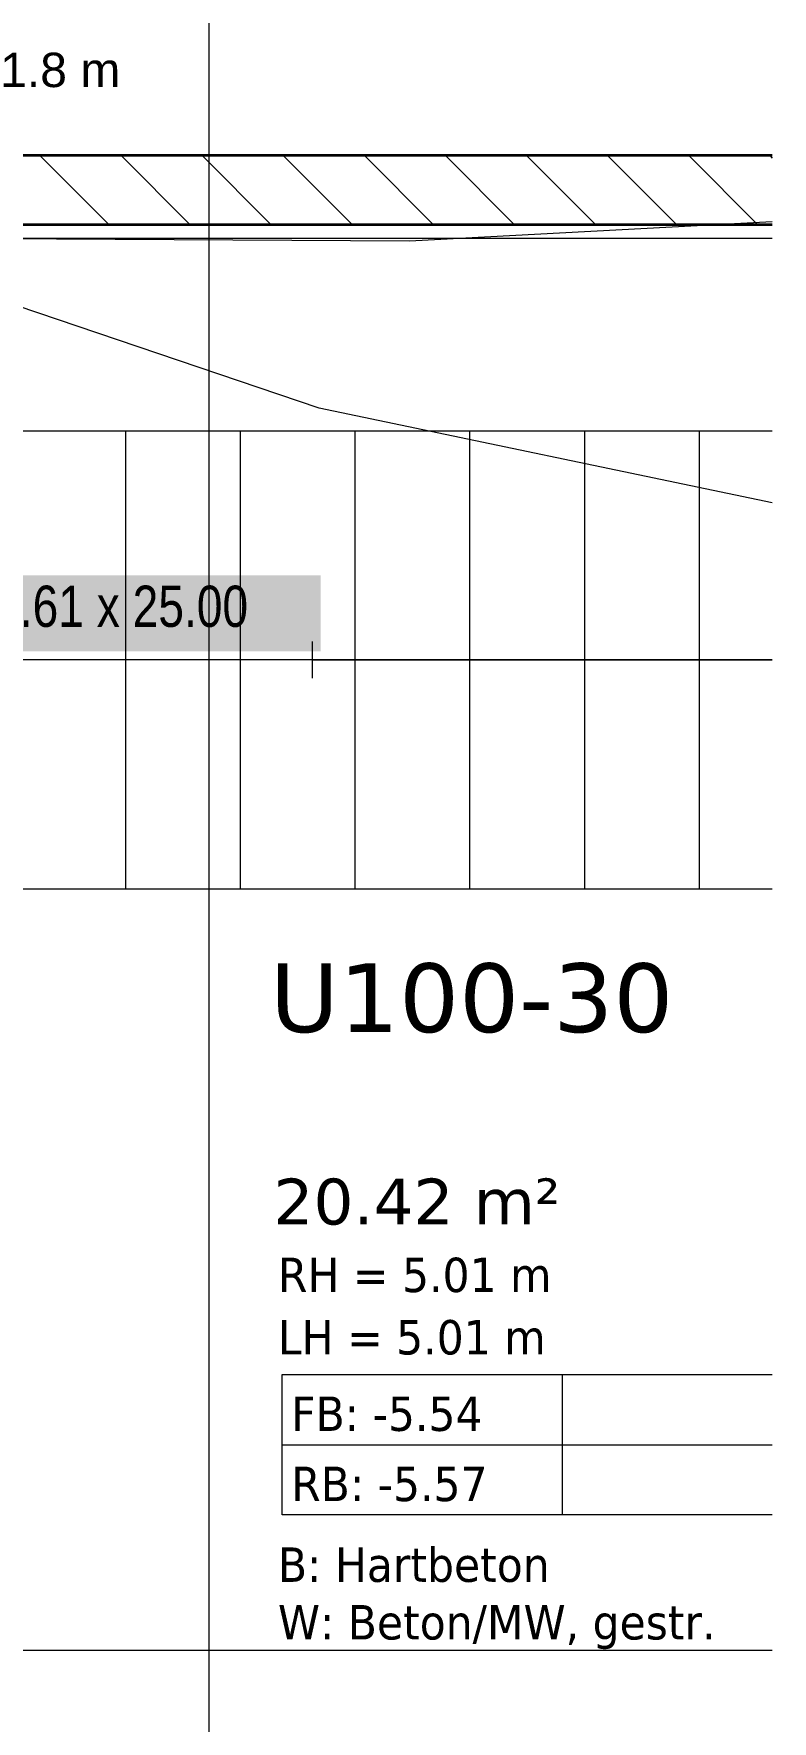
# Model space of a CAD drawing. Extents: x -1067 to 613, y -179 to 712.
# Drawn here: x 166.7 to 198.8, y 111.5 to 185.1 of the extents above; entities that cross this region are included whole.
import ezdxf
from ezdxf.lldxf.tags import DXFTag

# ---------------------------------------------------------------- set-up
doc = ezdxf.new("R2010")
doc.units = 0
doc.layers.get('0').update_dxf_attribs({"lineweight": 13})
for name, color, linetype, lineweight in [('A-AREA-____-IDEN', 7, 'Continuous', 5), ('A-FLOR-____-OTLN', 7, 'Continuous', 9), ('A-WALL-____-MCUT', 7, 'Continuous', 35), ('A-WALL-____-PATT', 7, 'Continuous', 35), ('S-GRID-____-OTLN', 7, 'Continuous', 5), ('S-STRS-____-IDEN', 7, 'Continuous', 9), ('S-STRS-____-OTLN', 7, 'Continuous', 9)]:
    doc.layers.add(name, color=color, linetype=linetype, lineweight=lineweight)
for name, color, linetype, lineweight, true_color in [('EL01_WAN_Brandmeldeanlagen', 7, 'Continuous', 13, 0xff8000), ('EL01_WAN_Leitung_Brandmeldeanlagen', 7, 'Continuous', 13, 0xff8000), ('EL01_WAN_Leitung_HLKS', 5, 'Continuous', 13, 0x0000ff), ('EL01_WAN_Leuchten', 7, 'Continuous', 13, 0x0080ff)]:
    doc.layers.add(name, color=color, linetype=linetype, lineweight=lineweight, true_color=true_color)
doc.styles.get("Standard").update_dxf_attribs({"font": 'arial.ttf'})
tags = doc.linetypes.add('_Rasterlinie_', pattern=[0.375, 0.2, -0.05, 0.075, -0.05]).pattern_tags.tags
tags[10:11] = [DXFTag(74, 4), DXFTag(75, 0), DXFTag(340, '0'), DXFTag(46, 1.0), DXFTag(50, 0.0), DXFTag(44, 0.0), DXFTag(45, 0.0)]
tags[8:9] = [DXFTag(74, 4), DXFTag(75, 0), DXFTag(340, '0'), DXFTag(46, 1.0), DXFTag(50, 0.0), DXFTag(44, 0.0), DXFTag(45, 0.0)]
tags[6:7] = [DXFTag(74, 4), DXFTag(75, 0), DXFTag(340, '0'), DXFTag(46, 1.0), DXFTag(50, 0.0), DXFTag(44, 0.0), DXFTag(45, 0.0)]
tags[4:5] = [DXFTag(74, 4), DXFTag(75, 0), DXFTag(340, '0'), DXFTag(46, 1.0), DXFTag(50, 0.0), DXFTag(44, 0.0), DXFTag(45, 0.0)]
tags = doc.linetypes.add('_Verdeckte Linien_', pattern=[0.15, 0.1, -0.05]).pattern_tags.tags
tags[6:7] = [DXFTag(74, 4), DXFTag(75, 0), DXFTag(340, '0'), DXFTag(46, 1.0), DXFTag(50, 0.0), DXFTag(44, 0.0), DXFTag(45, 0.0)]
tags[4:5] = [DXFTag(74, 4), DXFTag(75, 0), DXFTag(340, '0'), DXFTag(46, 1.0), DXFTag(50, 0.0), DXFTag(44, 0.0), DXFTag(45, 0.0)]

# ---------------------------------------------------------------- blocks, each defined once
blk = doc.blocks.new('Referenz-A0UJ3194XE', base_point=(-1062.181, -175.856))
at = {"layer": 'A-AREA-____-IDEN', "color": 0, "linetype": 'Continuous', "ltscale": 0.13}
for p, q in [((177.484, 126.599), (198.844, 126.599)), ((177.484, 120.476), (177.484, 126.599)), ((189.684, 126.599), (189.684, 120.476)), ((177.484, 123.538), (198.844, 123.538)), ((198.844, 120.476), (177.484, 120.476))]:
    blk.add_line(p, q, dxfattribs=at)
at = {"layer": 'A-FLOR-____-OTLN', "color": 0, "linetype": 'Continuous', "ltscale": 0.13}
blk.add_line((133.774, 167.776), (198.844, 167.776), dxfattribs=at)
at = {"layer": 'A-WALL-____-MCUT', "color": 0, "linetype": 'Continuous', "ltscale": 0.35}
for p, q in [((198.844, 179.776), (160.403, 179.776)), ((160.403, 176.776), (198.844, 176.776))]:
    blk.add_line(p, q, dxfattribs=at)
at = {"layer": 'A-WALL-____-PATT', "color": 0, "linetype": 'Continuous', "lineweight": 9, "ltscale": 0.13}
for p, q in [((166.921, 179.776), (169.921, 176.776)), ((170.457, 179.776), (173.457, 176.776)), ((173.992, 179.776), (176.992, 176.776)), ((177.528, 179.776), (180.528, 176.776)), ((181.064, 179.776), (184.064, 176.776)), ((184.599, 179.776), (187.599, 176.776)), ((188.135, 179.776), (191.135, 176.776)), ((191.67, 179.776), (194.67, 176.776)), ((195.206, 179.776), (198.206, 176.776)), ((198.741, 179.776), (198.844, 179.673))]:
    blk.add_line(p, q, dxfattribs=at)
at = {"layer": 'S-GRID-____-OTLN', "color": 0, "linetype": '_Rasterlinie_', "ltscale": 0.13}
for p, q in [((174.303, -171.085), (174.303, 546.376)), ((-101.097, 176.176), (198.844, 176.176)), ((-117.097, 114.576), (198.844, 114.576))]:
    blk.add_line(p, q, dxfattribs=at)
at = {"layer": 'S-STRS-____-IDEN', "color": 7, "linetype": 'Continuous', "lineweight": 5, "ltscale": 0.13, "true_color": 0xffffff}
for points in [[(179.164, 158.156), (160.114, 158.156), (179.164, 161.467)], [(160.114, 158.156), (179.164, 161.467), (160.114, 161.467)], [(179.164, 161.467), (160.114, 161.467), (160.114, 161.467)], [(179.164, 158.156), (179.164, 158.156), (160.114, 158.156)]]:
    blk.add_solid(points, dxfattribs=at)
at = {"layer": 'S-STRS-____-OTLN', "color": 0, "linetype": '_Verdeckte Linien_', "ltscale": 0.13}
for p, q in [((170.669, 147.776), (170.669, 167.776)), ((175.669, 147.776), (175.669, 167.776)), ((180.669, 147.776), (180.669, 167.776)), ((185.669, 147.776), (185.669, 167.776)), ((190.669, 147.776), (190.669, 167.776)), ((195.669, 147.776), (195.669, 167.776))]:
    blk.add_line(p, q, dxfattribs=at)
at = {"layer": 'S-STRS-____-OTLN', "color": 0, "linetype": 'Continuous', "ltscale": 0.13}
for p, q in [((170.669, 147.776), (170.669, 167.776)), ((175.669, 147.776), (175.669, 167.776)), ((180.669, 147.776), (180.669, 167.776)), ((185.669, 147.776), (185.669, 167.776)), ((190.669, 147.776), (190.669, 167.776)), ((195.669, 147.776), (195.669, 167.776)), ((170.669, 157.776), (165.669, 157.776)), ((175.669, 157.776), (170.669, 157.776)), ((180.669, 157.776), (175.669, 157.776)), ((185.669, 157.776), (180.669, 157.776)), ((190.669, 157.776), (185.669, 157.776)), ((195.669, 157.776), (190.669, 157.776)), ((198.844, 157.776), (195.669, 157.776)), ((170.669, 147.776), (165.669, 147.776)), ((175.669, 147.776), (170.669, 147.776)), ((180.669, 147.776), (175.669, 147.776)), ((185.669, 147.776), (180.669, 147.776)), ((190.669, 147.776), (185.669, 147.776)), ((195.669, 147.776), (190.669, 147.776)), ((198.844, 147.776), (195.669, 147.776))]:
    blk.add_line(p, q, dxfattribs=at)
at = {"layer": 'A-AREA-____-IDEN', "color": 0, "linetype": 'Continuous', "ltscale": 0.13, "attachment_point": 1}
for s, insert, char_height in [('{\\fVerdana;U100-30}', (176.948, 144.539), 3), ('{\\fVerdana;20.42 m²}', (177.1, 135.146), 2), ('{\\W0.9;\\fVerdana;RH = 5.01 m}', (177.298, 131.697), 1.5), ('{\\W0.9;\\fVerdana;LH = 5.01 m}', (177.298, 128.976), 1.5), ('{\\W0.9;\\fVerdana;FB: -5.54}', (177.875, 125.64), 1.5), ('{\\W0.9;\\fVerdana;RB: -5.57}', (177.875, 122.578), 1.5), ('{\\W0.9;\\fVerdana;B: Hartbeton}', (177.298, 119.054), 1.5), ('{\\W0.9;\\fVerdana;W: Beton/MW, gestr.}', (177.298, 116.54), 1.5)]:
    blk.add_mtext(s, dxfattribs=dict(at, insert=insert, char_height=char_height))
at = {"layer": 'S-STRS-____-IDEN', "color": 0, "linetype": 'Continuous', "lineweight": 5, "ltscale": 0.13, "insert": (160.564, 161.017), "char_height": 1.8, "attachment_point": 1}
blk.add_mtext('{\\W0.8;\\fArial;9 x 24.61 x 25.00}', dxfattribs=at)
blk = doc.blocks.new('Leitung-A0UJ31PYXE', base_point=(102.619, 164.623))
at = {"color": 0, "linetype": 'ByBlock', "lineweight": -2, "ltscale": 0.13}
for p, q in [((179.09, 168.764), (159.013, 175.562)), ((198.844, 164.623), (179.09, 168.764))]:
    blk.add_line(p, q, dxfattribs=at)
blk = doc.blocks.new('LED-Langfeldleuchte 37W-A0UJ31SSXE', base_point=(178.805, 156.976))
at = {"color": 0, "lineweight": -2}
for p, q in [((178.805, 156.976), (178.805, 158.576)), ((178.805, 157.776), (198.844, 157.776))]:
    blk.add_line(p, q, dxfattribs=at)
blk = doc.blocks.new('Leitung-A0UJ31V4XE', base_point=(-43.267, 176.057))
at = {"color": 0, "linetype": 'ByBlock', "lineweight": -2, "ltscale": 0.13}
for p, q in [((183.03, 176.057), (198.844, 176.897)), ((162.647, 176.176), (183.03, 176.057))]:
    blk.add_line(p, q, dxfattribs=at)
blk = doc.blocks.new('Absolute Höhe-A0UJ329IXE', base_point=(165.187, 182.768))
at = {"color": 0, "lineweight": -2, "insert": (165.187, 184.268), "char_height": 1.5, "attachment_point": 1}
blk.add_mtext('{\\fArial;1.8 m}', dxfattribs=at)

msp = doc.modelspace()

# ---------------------------------------------------------------- block references
at = {"color": 9, "lineweight": 25, "ltscale": 0.25, "true_color": 0xc0c0c0}
msp.add_blockref('Referenz-A0UJ3194XE', (-1062.181, -175.856), dxfattribs=at)
at = {"layer": 'EL01_WAN_Brandmeldeanlagen', "linetype": 'Continuous', "ltscale": 0.13}
msp.add_blockref('Absolute Höhe-A0UJ329IXE', (165.187, 182.768), dxfattribs=at)
at = {"layer": 'EL01_WAN_Leitung_Brandmeldeanlagen', "ltscale": 0.13}
msp.add_blockref('Leitung-A0UJ31V4XE', (-43.267, 176.057), dxfattribs=at)
at = {"layer": 'EL01_WAN_Leitung_HLKS', "ltscale": 0.13}
msp.add_blockref('Leitung-A0UJ31PYXE', (102.619, 164.623), dxfattribs=at)
at = {"layer": 'EL01_WAN_Leuchten', "ltscale": 0.13}
msp.add_blockref('LED-Langfeldleuchte 37W-A0UJ31SSXE', (178.805, 156.976), dxfattribs=at)

doc.saveas('drawing.dxf')
